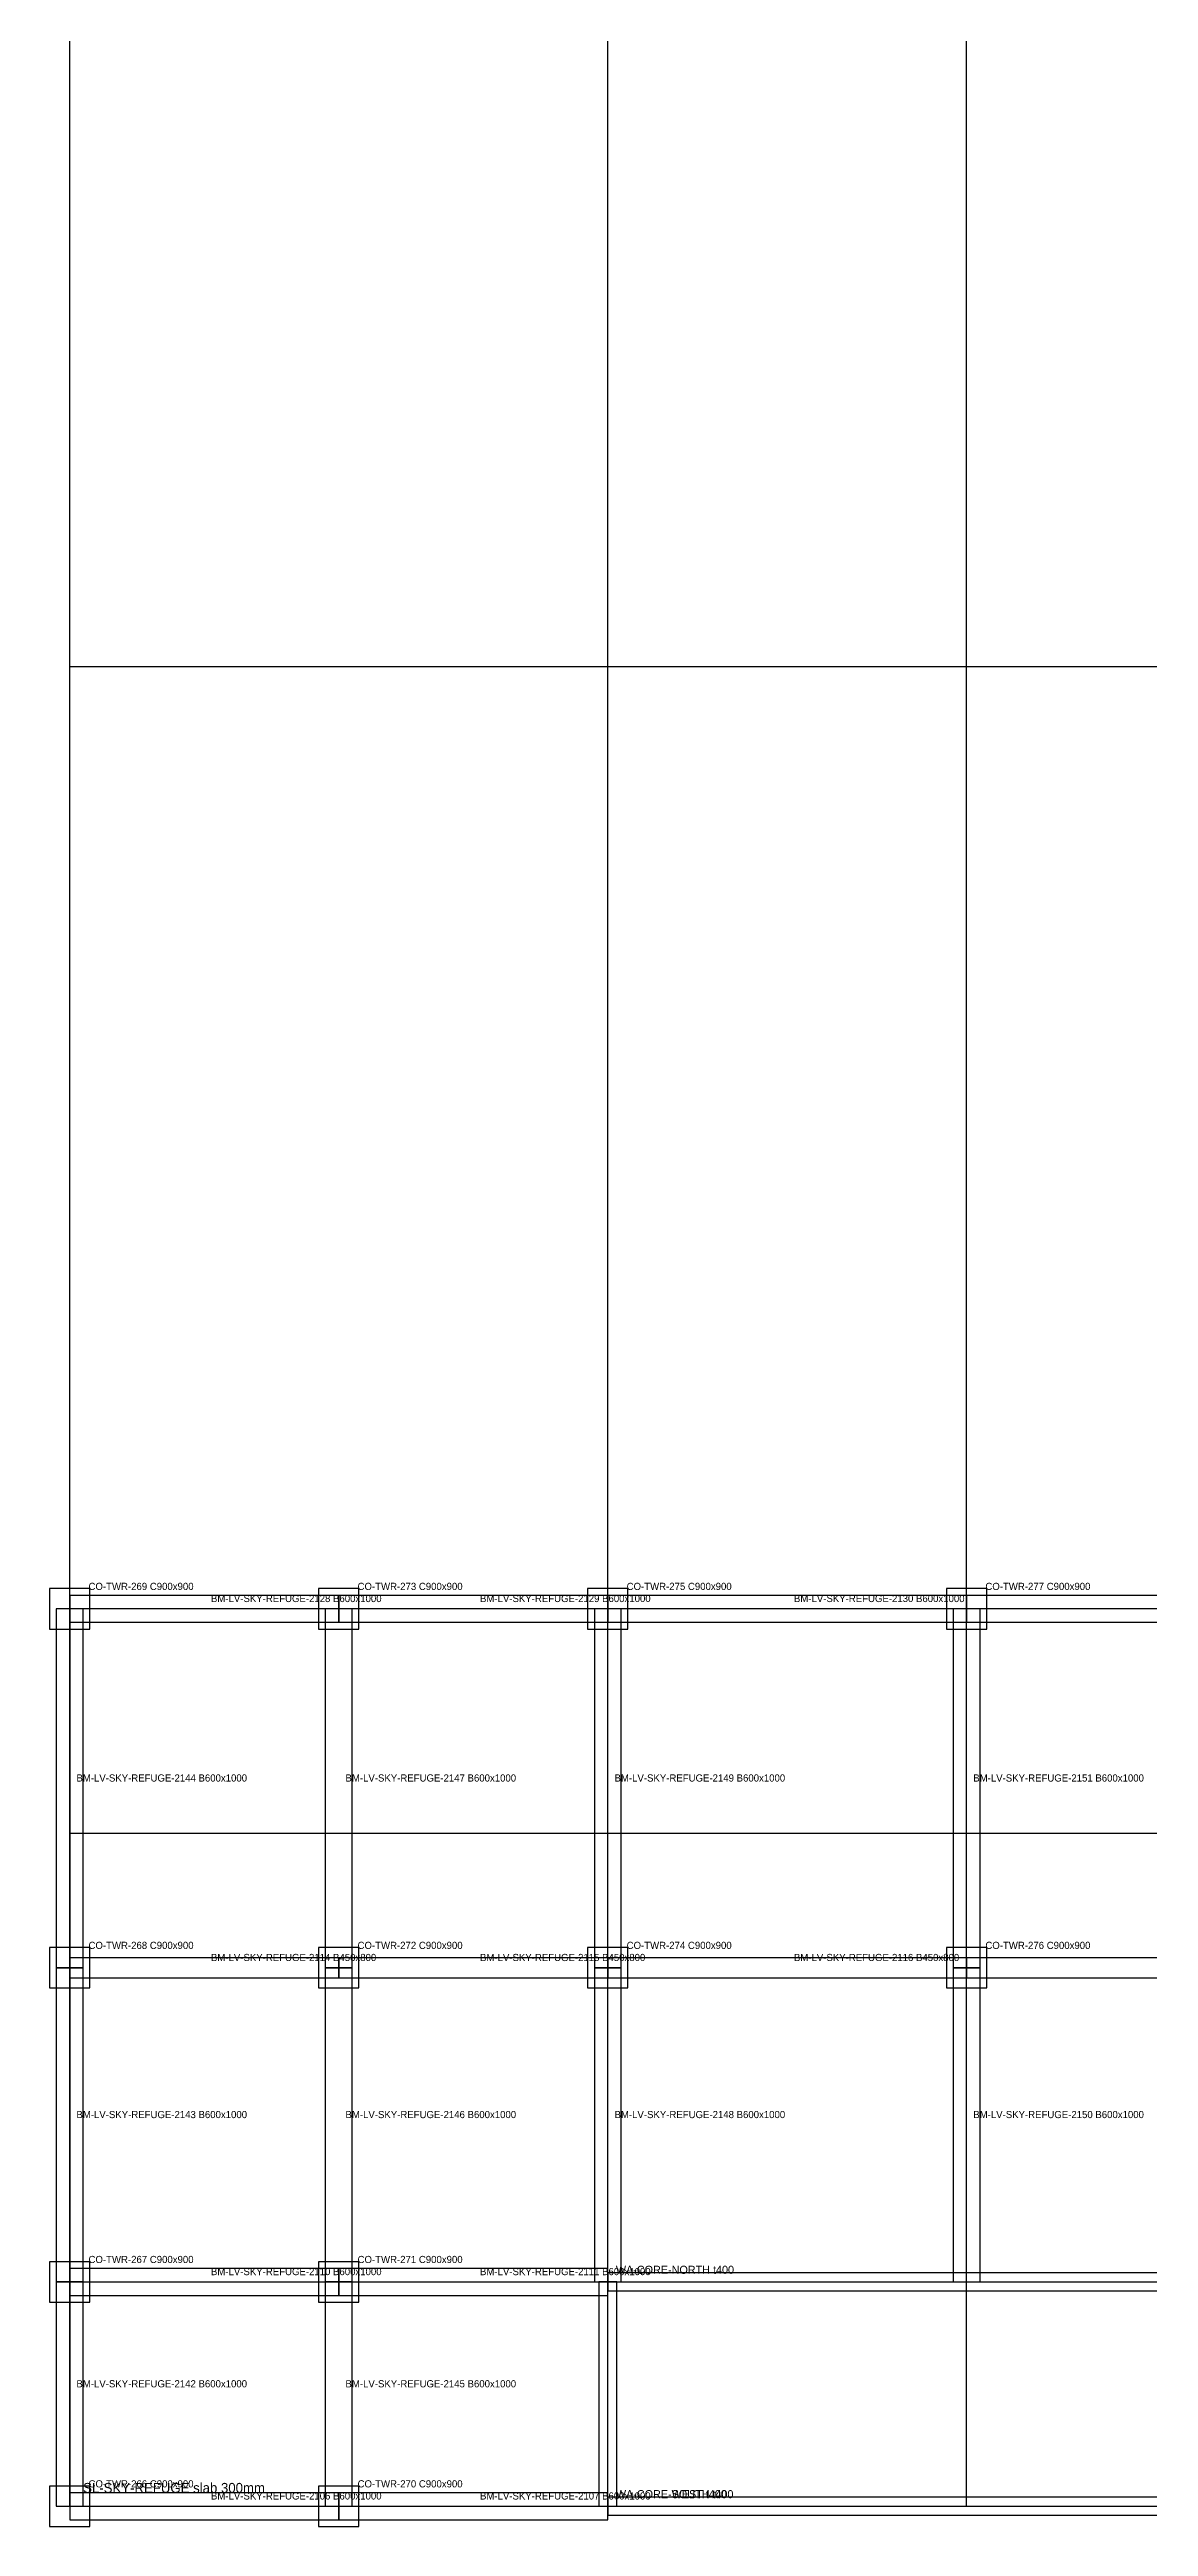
# Model space of a CAD drawing. Header units: millimetres. Extents: x -600 to 227101, y -254450 to 109948.
# Drawn here: x 118550 to 143057, y -254450 to -199251 of the extents above; entities that cross this region are included whole.
import ezdxf

# ---------------------------------------------------------------- set-up
doc = ezdxf.new("R2010")
doc.units = ezdxf.units.MM
for name, color, linetype in [('LV-SKY-REFUGE_BEAM', 5, 'Continuous'), ('LV-SKY-REFUGE_COLUMN', 1, 'Continuous'), ('LV-SKY-REFUGE_GRID', 8, 'Continuous'), ('LV-SKY-REFUGE_SLAB', 7, 'Continuous'), ('LV-SKY-REFUGE_WALL', 3, 'Continuous'), ('TEXT', 7, 'Continuous')]:
    doc.layers.add(name, color=color, linetype=linetype)

msp = doc.modelspace()

# ---------------------------------------------------------------- linework, layer by layer
at = {"layer": 'LV-SKY-REFUGE_BEAM'}
for points in [[(118700, -242000), (119300, -242000), (119300, -234000), (118700, -234000), (118700, -242000)], [(119000, -233700), (119000, -234300), (125000, -234300), (125000, -233700), (119000, -233700)], [(124700, -242000), (125300, -242000), (125300, -234000), (124700, -234000), (124700, -242000)], [(125000, -233700), (125000, -234300), (131000, -234300), (131000, -233700), (125000, -233700)], [(130700, -242000), (131300, -242000), (131300, -234000), (130700, -234000), (130700, -242000)], [(131000, -233700), (131000, -234300), (139000, -234300), (139000, -233700), (131000, -233700)], [(138700, -242000), (139300, -242000), (139300, -234000), (138700, -234000), (138700, -242000)], [(139000, -233700), (139000, -234300), (147000, -234300), (147000, -233700), (139000, -233700)], [(118700, -249000), (119300, -249000), (119300, -242000), (118700, -242000), (118700, -249000)], [(119000, -241775), (119000, -242225), (125000, -242225), (125000, -241775), (119000, -241775)], [(124700, -249000), (125300, -249000), (125300, -242000), (124700, -242000), (124700, -249000)], [(125000, -241775), (125000, -242225), (131000, -242225), (131000, -241775), (125000, -241775)], [(130700, -249000), (131300, -249000), (131300, -242000), (130700, -242000), (130700, -249000)], [(131000, -241775), (131000, -242225), (139000, -242225), (139000, -241775), (131000, -241775)], [(138700, -249000), (139300, -249000), (139300, -242000), (138700, -242000), (138700, -249000)], [(139000, -241775), (139000, -242225), (147000, -242225), (147000, -241775), (139000, -241775)], [(119000, -248700), (119000, -249300), (125000, -249300), (125000, -248700), (119000, -248700)], [(125000, -248700), (125000, -249300), (131000, -249300), (131000, -248700), (125000, -248700)], [(118700, -254000), (119300, -254000), (119300, -249000), (118700, -249000), (118700, -254000)], [(124700, -254000), (125300, -254000), (125300, -249000), (124700, -249000), (124700, -254000)], [(119000, -253700), (119000, -254300), (125000, -254300), (125000, -253700), (119000, -253700)], [(125000, -253700), (125000, -254300), (131000, -254300), (131000, -253700), (125000, -253700)]]:
    msp.add_lwpolyline(points, close=True, dxfattribs=at)
at = {"layer": 'LV-SKY-REFUGE_COLUMN'}
for points in [[(118550, -234450), (119450, -234450), (119450, -233550), (118550, -233550), (118550, -234450)], [(124550, -234450), (125450, -234450), (125450, -233550), (124550, -233550), (124550, -234450)], [(130550, -234450), (131450, -234450), (131450, -233550), (130550, -233550), (130550, -234450)], [(138550, -234450), (139450, -234450), (139450, -233550), (138550, -233550), (138550, -234450)], [(118550, -242450), (119450, -242450), (119450, -241550), (118550, -241550), (118550, -242450)], [(124550, -242450), (125450, -242450), (125450, -241550), (124550, -241550), (124550, -242450)], [(130550, -242450), (131450, -242450), (131450, -241550), (130550, -241550), (130550, -242450)], [(138550, -242450), (139450, -242450), (139450, -241550), (138550, -241550), (138550, -242450)], [(118550, -249450), (119450, -249450), (119450, -248550), (118550, -248550), (118550, -249450)], [(124550, -249450), (125450, -249450), (125450, -248550), (124550, -248550), (124550, -249450)], [(118550, -254450), (119450, -254450), (119450, -253550), (118550, -253550), (118550, -254450)], [(124550, -254450), (125450, -254450), (125450, -253550), (124550, -253550), (124550, -254450)]]:
    msp.add_lwpolyline(points, close=True, dxfattribs=at)
at = {"layer": 'LV-SKY-REFUGE_GRID'}
for points in [[(119000, -254000), (119000, -152000)], [(131000, -254000), (131000, -152000)], [(139000, -254000), (139000, -152000)], [(119000, -213000), (223000, -213000)], [(119000, -239000), (223000, -239000)], [(119000, -249000), (223000, -249000)], [(119000, -254000), (223000, -254000)]]:
    msp.add_lwpolyline(points, dxfattribs=at)
at = {"layer": 'LV-SKY-REFUGE_SLAB'}
msp.add_lwpolyline([(119000, -254000), (223000, -254000), (223000, -234000), (119000, -234000), (119000, -254000)], close=True, dxfattribs=at)
at = {"layer": 'LV-SKY-REFUGE_WALL'}
for points in [[(131000, -248800), (131000, -249200), (211000, -249200), (211000, -248800), (131000, -248800)], [(130800, -254000), (131200, -254000), (131200, -249000), (130800, -249000), (130800, -254000)], [(131000, -253800), (131000, -254200), (211000, -254200), (211000, -253800), (131000, -253800)]]:
    msp.add_lwpolyline(points, close=True, dxfattribs=at)

# ---------------------------------------------------------------- texts
at = {"layer": 'TEXT'}
for s, height, p in [('CO-TWR-269 C900x900', 160, (119420, -233580)), ('CO-TWR-273 C900x900', 160, (125420, -233580)), ('CO-TWR-275 C900x900', 160, (131420, -233580)), ('CO-TWR-277 C900x900', 160, (139420, -233580)), ('BM-LV-SKY-REFUGE-2128 B600x1000', 160, (122150, -233850)), ('BM-LV-SKY-REFUGE-2129 B600x1000', 160, (128150, -233850)), ('BM-LV-SKY-REFUGE-2130 B600x1000', 160, (135150, -233850)), ('BM-LV-SKY-REFUGE-2144 B600x1000', 160, (119150, -237850)), ('BM-LV-SKY-REFUGE-2147 B600x1000', 160, (125150, -237850)), ('BM-LV-SKY-REFUGE-2149 B600x1000', 160, (131150, -237850)), ('BM-LV-SKY-REFUGE-2151 B600x1000', 160, (139150, -237850)), ('CO-TWR-268 C900x900', 160, (119420, -241580)), ('BM-LV-SKY-REFUGE-2114 B450x800', 160, (122150, -241850)), ('CO-TWR-272 C900x900', 160, (125420, -241580)), ('BM-LV-SKY-REFUGE-2115 B450x800', 160, (128150, -241850)), ('CO-TWR-274 C900x900', 160, (131420, -241580)), ('BM-LV-SKY-REFUGE-2116 B450x800', 160, (135150, -241850)), ('CO-TWR-276 C900x900', 160, (139420, -241580)), ('BM-LV-SKY-REFUGE-2143 B600x1000', 160, (119150, -245350)), ('BM-LV-SKY-REFUGE-2146 B600x1000', 160, (125150, -245350)), ('BM-LV-SKY-REFUGE-2148 B600x1000', 160, (131150, -245350)), ('BM-LV-SKY-REFUGE-2150 B600x1000', 160, (139150, -245350)), ('CO-TWR-267 C900x900', 160, (119420, -248580)), ('BM-LV-SKY-REFUGE-2110 B600x1000', 160, (122150, -248850)), ('CO-TWR-271 C900x900', 160, (125420, -248580)), ('BM-LV-SKY-REFUGE-2111 B600x1000', 160, (128150, -248850)), ('WA-CORE-NORTH t400', 180, (131180, -248820)), ('BM-LV-SKY-REFUGE-2142 B600x1000', 160, (119150, -251350)), ('BM-LV-SKY-REFUGE-2145 B600x1000', 160, (125150, -251350)), ('SL-SKY-REFUGE slab 300mm', 220, (119300, -253700)), ('CO-TWR-266 C900x900', 160, (119420, -253580)), ('BM-LV-SKY-REFUGE-2106 B600x1000', 160, (122150, -253850)), ('CO-TWR-270 C900x900', 160, (125420, -253580)), ('BM-LV-SKY-REFUGE-2107 B600x1000', 160, (128150, -253850)), ('WA-CORE-SOUTH t400', 180, (131180, -253820)), ('WA-CORE-WEST t400', 180, (131180, -253820))]:
    msp.add_text(s, height=height, dxfattribs=at).set_placement(p)

doc.saveas('drawing.dxf')
